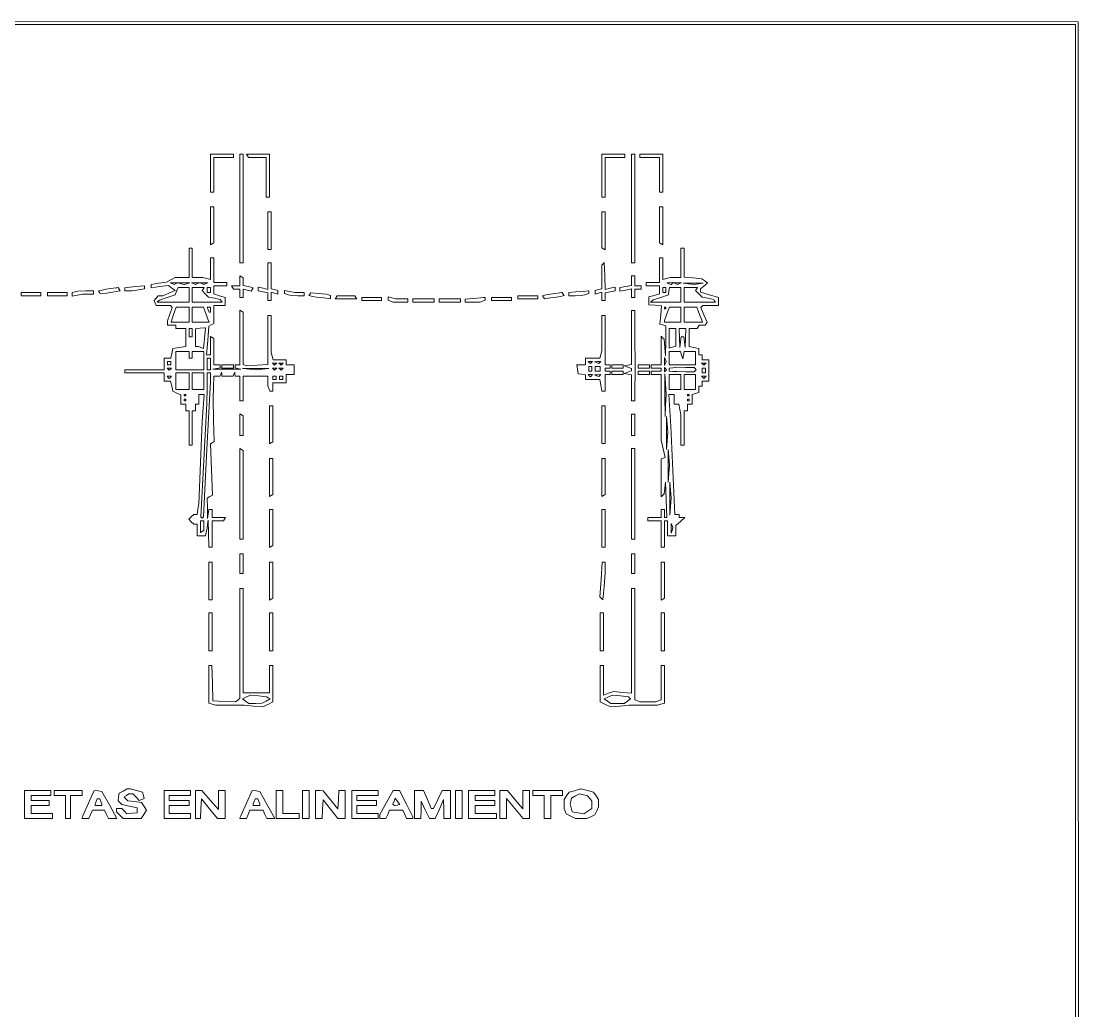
# Paper-space layout 'AN-18-DGE-073-A' of a CAD drawing. Header units: metres, sheet in millimetres. Extents: x 12 to 193, y 4 to 291.
# Drawn here: x 112.1 to 193.4, y 194.2 to 270.4 of the extents above; entities that cross this region are included whole.
import ezdxf

# ---------------------------------------------------------------- set-up
doc = ezdxf.new("R2010")
doc.units = ezdxf.units.M
doc.layers.add('DGE_CONTORNOS', color=7, linetype='Continuous', lineweight=0)
doc.layers.add('DGE_DATOS', color=7, linetype='Continuous', lineweight=0)

# ---------------------------------------------------------------- blocks, each defined once
blk = doc.blocks.new('LP_REF_DGE_MT_073_A')
at = {"layer": 'DGE_CONTORNOS'}
for points in [[(29.138, 147.379), (29.138, 24.382), (111.284, 24.382), (193.43, 24.382), (193.398, 147.347), (193.367, 270.313), (111.252, 270.344), (29.138, 270.376)], [(193.177, 160.659), (193.177, 51.195), (117.924, 51.195), (42.671, 51.195), (42.671, 160.659), (42.671, 270.123), (117.924, 270.123), (193.177, 270.123)], [(126.651, 258.677), (126.651, 257.222), (126.777, 257.222), (126.904, 257.222), (126.904, 258.55), (126.904, 259.878), (127.662, 259.878), (128.421, 259.878), (128.421, 260.005), (128.421, 260.131), (127.536, 260.131), (126.651, 260.131)], [(128.927, 255.958), (128.927, 251.784), (129.054, 251.784), (129.18, 251.784), (129.18, 255.958), (129.18, 260.131), (129.054, 260.131), (128.927, 260.131)], [(129.496, 260.005), (129.574, 259.878), (130.263, 259.878), (130.951, 259.878), (130.951, 258.361), (130.951, 256.843), (131.077, 256.843), (131.204, 256.843), (131.204, 258.487), (131.204, 260.131), (130.311, 260.131), (129.418, 260.131)], [(156.752, 258.487), (156.752, 256.843), (156.878, 256.843), (157.005, 256.843), (157.005, 258.361), (157.005, 259.878), (157.764, 259.878), (158.523, 259.878), (158.523, 260.005), (158.523, 260.131), (157.637, 260.131), (156.752, 260.131)], [(159.028, 255.958), (159.028, 251.784), (159.155, 251.784), (159.281, 251.784), (159.281, 255.958), (159.281, 260.131), (159.155, 260.131), (159.028, 260.131)], [(159.661, 260.005), (159.661, 259.878), (160.42, 259.878), (161.179, 259.878), (161.179, 258.55), (161.179, 257.222), (161.305, 257.222), (161.431, 257.222), (161.431, 258.677), (161.431, 260.131), (160.546, 260.131), (159.661, 260.131)], [(126.651, 254.622), (126.651, 253.16), (126.777, 253.238), (126.904, 253.317), (126.904, 254.7), (126.904, 256.084), (126.777, 256.084), (126.651, 256.084)], [(131.077, 254.25), (131.077, 252.796), (131.204, 252.796), (131.33, 252.796), (131.33, 254.25), (131.33, 255.705), (131.204, 255.705), (131.077, 255.705)], [(156.752, 254.321), (156.752, 252.937), (156.878, 252.859), (157.005, 252.781), (157.005, 254.243), (157.005, 255.705), (156.878, 255.705), (156.752, 255.705)], [(161.179, 254.7), (161.179, 253.317), (161.305, 253.238), (161.431, 253.16), (161.431, 254.622), (161.431, 256.084), (161.305, 256.084), (161.179, 256.084)], [(125.006, 251.784), (125.006, 250.646), (124.469, 250.645), (123.931, 250.644), (123.602, 250.472), (123.273, 250.301), (122.685, 250.212), (122.097, 250.124), (122.097, 249.997), (122.097, 249.869), (122.761, 249.95), (123.425, 250.03), (123.678, 249.84), (123.931, 249.65), (123.461, 249.452), (122.991, 249.255), (122.813, 249.255), (122.634, 249.255), (122.478, 249.066), (122.322, 248.878), (122.396, 248.687), (122.469, 248.496), (123.021, 248.496), (123.573, 248.496), (123.648, 248.421), (123.722, 248.346), (123.542, 247.836), (123.362, 247.326), (123.362, 247.152), (123.362, 246.978), (123.678, 246.978), (123.995, 246.978), (123.995, 246.852), (123.995, 246.725), (124.374, 246.725), (124.753, 246.725), (124.753, 246.041), (124.753, 245.356), (124.262, 245.273), (123.77, 245.19), (123.696, 244.819), (123.621, 244.448), (123.365, 244.448), (123.109, 244.448), (123.109, 244.006), (123.109, 243.563), (121.592, 243.563), (120.074, 243.563), (120.074, 243.437), (120.074, 243.31), (121.592, 243.31), (123.109, 243.31), (123.109, 242.994), (123.109, 242.678), (123.352, 242.678), (123.595, 242.678), (123.68, 242.29), (123.765, 241.903), (124.07, 241.764), (124.374, 241.625), (124.374, 241.266), (124.374, 240.907), (124.564, 240.907), (124.753, 240.907), (124.753, 240.654), (124.753, 240.401), (124.88, 240.401), (125.006, 240.401), (125.006, 239.073), (125.006, 237.745), (125.133, 237.745), (125.259, 237.745), (125.259, 239.073), (125.259, 240.401), (125.386, 240.401), (125.512, 240.401), (125.512, 240.654), (125.512, 240.907), (125.639, 240.907), (125.765, 240.907), (125.765, 241.287), (125.765, 241.666), (125.97, 241.666), (126.175, 241.666), (126.098, 240.623), (126.022, 239.579), (125.887, 236.417), (125.753, 233.255), (125.69, 232.844), (125.627, 232.433), (125.498, 232.433), (125.368, 232.433), (125.178, 232.244), (124.988, 232.054), (125.178, 231.864), (125.368, 231.675), (125.503, 231.675), (125.639, 231.675), (125.639, 231.232), (125.639, 230.789), (125.953, 230.789), (126.266, 230.789), (126.328, 231.074), (126.39, 231.358), (126.44, 231.675), (126.49, 231.991), (126.507, 230.947), (126.524, 229.904), (126.651, 229.904), (126.777, 229.904), (126.777, 230.916), (126.777, 231.927), (127.212, 231.927), (127.647, 231.927), (127.726, 232.054), (127.804, 232.18), (127.29, 232.18), (126.777, 232.18), (126.777, 232.497), (126.777, 232.813), (126.659, 232.813), (126.541, 232.813), (126.488, 232.465), (126.436, 232.117), (126.417, 232.901), (126.398, 233.686), (126.608, 233.803), (126.817, 233.92), (126.74, 235.893), (126.663, 237.865), (126.797, 237.948), (126.931, 238.03), (126.899, 239.69), (126.868, 241.35), (126.886, 242.204), (126.904, 243.057), (127.146, 243.057), (127.388, 243.057), (127.452, 243.215), (127.516, 243.373), (127.526, 243.215), (127.536, 243.057), (127.968, 243.057), (128.4, 243.057), (128.464, 243.215), (128.528, 243.373), (128.538, 243.215), (128.548, 243.057), (128.737, 243.057), (128.927, 243.057), (128.927, 242.109), (128.927, 241.16), (129.054, 241.16), (129.18, 241.16), (129.18, 242.109), (129.18, 243.057), (130.129, 243.057), (131.077, 243.057), (131.077, 242.688), (131.077, 242.319), (131.154, 242.119), (131.231, 241.919), (131.344, 241.919), (131.457, 241.919), (131.457, 242.235), (131.457, 242.551), (131.963, 242.551), (132.468, 242.551), (132.468, 242.868), (132.468, 243.184), (132.785, 243.184), (133.101, 243.184), (133.101, 243.563), (133.101, 243.943), (132.785, 243.943), (132.468, 243.943), (132.468, 244.132), (132.468, 244.322), (131.977, 244.322), (131.486, 244.322), (131.41, 244.607), (131.334, 244.891), (131.332, 246.314), (131.33, 247.737), (131.204, 247.737), (131.077, 247.737), (131.077, 245.85), (131.077, 243.964), (130.253, 243.922), (129.428, 243.879), (129.304, 243.922), (129.18, 243.964), (129.18, 245.969), (129.18, 247.975), (129.054, 248.053), (128.927, 248.131), (128.927, 246.037), (128.927, 243.943), (128.737, 243.943), (128.548, 243.943), (128.548, 243.825), (128.548, 243.708), (128.769, 243.65), (128.99, 243.593), (127.915, 243.595), (126.84, 243.598), (127.125, 243.652), (127.409, 243.707), (127.409, 243.825), (127.409, 243.943), (127.156, 243.943), (126.904, 243.943), (126.904, 244.947), (126.904, 245.951), (126.777, 246.029), (126.651, 246.108), (126.651, 245.405), (126.651, 244.701), (126.507, 244.701), (126.363, 244.701), (126.453, 245.808), (126.542, 246.915), (126.723, 247.016), (126.904, 247.117), (126.904, 247.806), (126.904, 248.496), (127.346, 248.496), (127.789, 248.496), (127.789, 248.802), (127.789, 249.108), (127.346, 249.255), (126.904, 249.401), (126.904, 249.707), (126.904, 250.013), (127.409, 250.013), (127.915, 250.013), (127.915, 250.14), (127.915, 250.266), (127.409, 250.266), (126.904, 250.266), (126.904, 251.215), (126.904, 252.163), (126.777, 252.163), (126.651, 252.163), (126.651, 251.327), (126.651, 250.49), (126.366, 250.566), (126.081, 250.642), (125.67, 250.644), (125.259, 250.646), (125.259, 251.784), (125.259, 252.922), (125.133, 252.922), (125.006, 252.922)], [(162.823, 251.784), (162.823, 250.646), (162.412, 250.644), (162.001, 250.642), (161.716, 250.566), (161.431, 250.49), (161.431, 251.327), (161.431, 252.163), (161.305, 252.163), (161.179, 252.163), (161.179, 251.215), (161.179, 250.266), (160.673, 250.266), (160.167, 250.266), (160.167, 250.14), (160.167, 250.013), (160.673, 250.013), (161.179, 250.013), (161.179, 249.701), (161.179, 249.388), (160.767, 249.282), (160.356, 249.175), (160.356, 248.867), (160.356, 248.559), (160.846, 248.519), (161.335, 248.479), (161.277, 247.775), (161.218, 247.07), (161.451, 247.009), (161.684, 246.948), (161.662, 245.793), (161.639, 244.638), (161.591, 245.271), (161.543, 245.903), (161.424, 246.023), (161.305, 246.143), (161.305, 245.043), (161.305, 243.943), (160.926, 243.943), (160.546, 243.943), (160.546, 243.816), (160.546, 243.69), (160.926, 243.69), (161.305, 243.69), (161.305, 243.563), (161.305, 243.437), (160.926, 243.437), (160.546, 243.437), (160.546, 243.31), (160.546, 243.184), (160.926, 243.184), (161.305, 243.184), (161.305, 240.664), (161.305, 238.144), (161.458, 237.479), (161.612, 236.815), (161.458, 236.764), (161.305, 236.712), (161.305, 235.243), (161.305, 233.774), (161.422, 233.894), (161.54, 234.014), (161.588, 234.457), (161.635, 234.9), (161.691, 233.54), (161.748, 232.18), (161.653, 232.18), (161.558, 232.18), (161.558, 232.497), (161.558, 232.813), (161.431, 232.813), (161.305, 232.813), (161.305, 232.497), (161.305, 232.18), (160.799, 232.18), (160.293, 232.18), (160.293, 232.054), (160.293, 231.927), (160.799, 231.927), (161.305, 231.927), (161.305, 230.916), (161.305, 229.904), (161.431, 229.904), (161.558, 229.904), (161.558, 230.916), (161.558, 231.927), (161.684, 231.927), (161.811, 231.927), (161.811, 231.358), (161.811, 230.789), (162.127, 230.789), (162.443, 230.789), (162.443, 231.186), (162.443, 231.582), (162.791, 231.881), (163.139, 232.18), (162.918, 232.18), (162.696, 232.18), (162.696, 232.307), (162.696, 232.433), (162.53, 232.433), (162.365, 232.433), (162.209, 235.817), (162.054, 239.2), (161.976, 240.433), (161.899, 241.666), (162.108, 241.666), (162.317, 241.666), (162.317, 241.287), (162.317, 240.907), (162.491, 240.907), (162.665, 240.907), (162.744, 240.512), (162.823, 240.117), (162.823, 238.931), (162.823, 237.745), (162.949, 237.745), (163.076, 237.745), (163.076, 239.073), (163.076, 240.401), (163.202, 240.401), (163.329, 240.401), (163.329, 240.654), (163.329, 240.907), (163.518, 240.907), (163.708, 240.907), (163.708, 241.278), (163.708, 241.649), (163.961, 241.729), (164.214, 241.81), (164.214, 242.054), (164.214, 242.298), (164.34, 242.298), (164.467, 242.298), (164.467, 242.488), (164.467, 242.678), (164.72, 242.678), (164.973, 242.678), (164.973, 243.5), (164.973, 244.322), (164.72, 244.322), (164.467, 244.322), (164.467, 244.512), (164.467, 244.701), (164.34, 244.701), (164.214, 244.701), (164.214, 244.944), (164.214, 245.187), (163.835, 245.271), (163.455, 245.354), (163.455, 246.039), (163.455, 246.725), (163.764, 246.725), (164.073, 246.725), (164.151, 246.852), (164.229, 246.978), (164.467, 246.978), (164.705, 246.978), (164.776, 247.093), (164.847, 247.208), (164.603, 247.777), (164.359, 248.346), (164.434, 248.421), (164.509, 248.496), (165.12, 248.496), (165.732, 248.496), (165.732, 248.808), (165.732, 249.121), (165.036, 249.323), (164.34, 249.525), (164.34, 249.654), (164.34, 249.783), (164.606, 249.998), (164.872, 250.214), (164.662, 250.388), (164.452, 250.563), (163.764, 250.62), (163.076, 250.677), (163.076, 251.8), (163.076, 252.922), (162.949, 252.922), (162.823, 252.922)], [(131.077, 250.762), (131.077, 249.74), (130.698, 249.824), (130.318, 249.907), (130.318, 249.767), (130.318, 249.628), (130.698, 249.552), (131.077, 249.476), (131.077, 249.175), (131.077, 248.875), (131.204, 248.875), (131.33, 248.875), (131.33, 249.2), (131.33, 249.525), (131.583, 249.444), (131.836, 249.364), (131.836, 249.511), (131.836, 249.658), (131.583, 249.724), (131.33, 249.79), (131.33, 250.787), (131.33, 251.784), (131.204, 251.784), (131.077, 251.784)], [(156.847, 251.711), (156.752, 251.615), (156.752, 250.703), (156.752, 249.79), (156.499, 249.724), (156.246, 249.658), (156.246, 249.511), (156.246, 249.364), (156.499, 249.444), (156.752, 249.525), (156.752, 249.2), (156.752, 248.875), (156.878, 248.875), (157.005, 248.875), (157.005, 249.175), (157.005, 249.476), (157.384, 249.552), (157.764, 249.628), (157.764, 249.767), (157.764, 249.907), (157.39, 249.825), (157.015, 249.743), (156.978, 250.775), (156.942, 251.806)], [(128.927, 250.4), (128.927, 250.013), (128.604, 250.013), (128.28, 250.013), (128.358, 249.887), (128.436, 249.76), (128.682, 249.76), (128.927, 249.76), (128.927, 249.444), (128.927, 249.128), (129.054, 249.128), (129.18, 249.128), (129.18, 249.447), (129.18, 249.765), (129.483, 249.689), (129.785, 249.613), (129.863, 249.74), (129.941, 249.866), (129.561, 249.95), (129.18, 250.033), (129.18, 250.332), (129.18, 250.631), (129.054, 250.709), (128.927, 250.787)], [(159.028, 250.407), (159.028, 250.042), (158.586, 249.958), (158.143, 249.875), (158.143, 249.741), (158.143, 249.606), (158.586, 249.689), (159.028, 249.772), (159.028, 249.45), (159.028, 249.128), (159.155, 249.128), (159.281, 249.128), (159.281, 249.444), (159.281, 249.76), (159.534, 249.76), (159.787, 249.76), (159.787, 249.887), (159.787, 250.013), (159.534, 250.013), (159.281, 250.013), (159.281, 250.393), (159.281, 250.772), (159.155, 250.772), (159.028, 250.772)], [(118.999, 249.802), (118.619, 249.754), (118.33, 249.69), (118.04, 249.627), (118.111, 249.512), (118.181, 249.398), (118.653, 249.461), (119.125, 249.524), (119.415, 249.583), (119.705, 249.641), (119.629, 249.764), (119.553, 249.887), (119.466, 249.868), (119.378, 249.849)], [(120.485, 249.922), (120.074, 249.871), (120.074, 249.752), (120.074, 249.634), (120.358, 249.635), (120.643, 249.637), (121.117, 249.715), (121.592, 249.794), (121.592, 249.903), (121.592, 250.013), (121.244, 249.993), (120.896, 249.973)], [(125.006, 249.318), (125.006, 248.749), (123.784, 248.749), (122.561, 248.749), (122.647, 248.834), (122.732, 248.92), (123.332, 249.119), (123.931, 249.318), (124.056, 249.602), (124.181, 249.887), (124.594, 249.887), (125.006, 249.887)], [(124.026, 250.183), (123.868, 250.119), (123.71, 250.183), (123.552, 250.246), (123.868, 250.246), (124.184, 250.246)], [(124.848, 250.179), (124.627, 250.121), (124.406, 250.179), (124.184, 250.237), (124.627, 250.237), (125.07, 250.237)], [(125.67, 250.183), (125.512, 250.119), (125.354, 250.183), (125.196, 250.246), (125.512, 250.246), (125.828, 250.246)], [(126.084, 249.765), (126.009, 249.643), (126.259, 249.393), (126.51, 249.142), (126.961, 249.058), (127.412, 248.973), (127.482, 248.861), (127.551, 248.749), (126.405, 248.749), (125.259, 248.749), (125.259, 249.318), (125.259, 249.887), (125.709, 249.887), (126.16, 249.887)], [(126.303, 250.183), (126.145, 250.119), (125.987, 250.183), (125.828, 250.246), (126.145, 250.246), (126.461, 250.246)], [(126.651, 249.697), (126.651, 249.507), (126.524, 249.507), (126.398, 249.507), (126.398, 249.697), (126.398, 249.887), (126.524, 249.887), (126.651, 249.887)], [(162.823, 249.318), (162.823, 248.749), (161.663, 248.749), (160.504, 248.749), (160.597, 248.843), (160.691, 248.938), (161.283, 249.128), (161.874, 249.318), (161.915, 249.602), (161.955, 249.887), (162.389, 249.887), (162.823, 249.887)], [(161.684, 249.697), (161.684, 249.507), (161.558, 249.507), (161.431, 249.507), (161.431, 249.697), (161.431, 249.887), (161.558, 249.887), (161.684, 249.887)], [(162.156, 250.19), (162.08, 250.114), (161.914, 250.18), (161.748, 250.246), (161.99, 250.256), (162.233, 250.266)], [(162.728, 250.183), (162.57, 250.119), (162.412, 250.183), (162.254, 250.246), (162.57, 250.246), (162.886, 250.246)], [(164.185, 250.176), (163.839, 250.123), (163.426, 250.175), (163.012, 250.226), (163.771, 250.227), (164.53, 250.228)], [(164.027, 249.765), (163.952, 249.643), (164.202, 249.393), (164.453, 249.142), (164.904, 249.058), (165.355, 248.973), (165.424, 248.861), (165.494, 248.749), (164.285, 248.749), (163.076, 248.749), (163.076, 249.318), (163.076, 249.887), (163.589, 249.887), (164.102, 249.887)], [(112.106, 249.381), (112.106, 249.255), (112.865, 249.255), (113.624, 249.255), (113.624, 249.381), (113.624, 249.507), (112.865, 249.507), (112.106, 249.507)], [(114.129, 249.381), (114.129, 249.255), (114.888, 249.255), (115.647, 249.255), (115.647, 249.381), (115.647, 249.507), (114.888, 249.507), (114.129, 249.507)], [(116.248, 249.547), (116.027, 249.489), (116.027, 249.356), (116.027, 249.223), (116.422, 249.302), (116.817, 249.381), (117.244, 249.381), (117.671, 249.381), (117.671, 249.507), (117.671, 249.634), (117.07, 249.619), (116.469, 249.605)], [(132.342, 249.538), (132.342, 249.411), (132.627, 249.334), (132.911, 249.258), (133.385, 249.256), (133.86, 249.255), (133.86, 249.381), (133.86, 249.507), (133.496, 249.507), (133.132, 249.507), (132.737, 249.587), (132.342, 249.666)], [(134.295, 249.369), (134.229, 249.262), (134.519, 249.203), (134.808, 249.144), (135.346, 249.085), (135.883, 249.026), (135.883, 249.144), (135.883, 249.262), (135.725, 249.312), (135.567, 249.361), (134.964, 249.419), (134.362, 249.477)], [(136.326, 249.128), (136.248, 249.002), (137.085, 249.002), (137.922, 249.002), (137.844, 249.128), (137.766, 249.255), (137.085, 249.255), (136.404, 249.255)], [(138.286, 249.002), (138.286, 248.875), (139.045, 248.875), (139.804, 248.875), (139.804, 249.002), (139.804, 249.128), (139.045, 249.128), (138.286, 249.128)], [(140.31, 249.03), (140.31, 248.902), (140.51, 248.825), (140.71, 248.749), (141.269, 248.749), (141.828, 248.749), (141.828, 248.875), (141.828, 249.002), (141.353, 249.003), (140.879, 249.005), (140.595, 249.081), (140.31, 249.158)], [(142.207, 248.875), (142.207, 248.749), (143.029, 248.749), (143.851, 248.749), (143.851, 248.875), (143.851, 249.002), (143.029, 249.002), (142.207, 249.002)], [(144.231, 248.875), (144.231, 248.749), (145.053, 248.749), (145.875, 248.749), (145.875, 248.875), (145.875, 249.002), (145.053, 249.002), (144.231, 249.002)], [(146.855, 249.035), (146.254, 248.988), (146.254, 248.868), (146.254, 248.749), (146.813, 248.749), (147.372, 248.749), (147.572, 248.825), (147.772, 248.902), (147.772, 249.015), (147.772, 249.128), (147.614, 249.105), (147.456, 249.082)], [(148.278, 249.002), (148.278, 248.875), (149.037, 248.875), (149.796, 248.875), (149.796, 249.002), (149.796, 249.128), (149.037, 249.128), (148.278, 249.128)], [(150.302, 249.128), (150.302, 249.002), (151.06, 249.002), (151.819, 249.002), (151.819, 249.128), (151.819, 249.255), (151.06, 249.255), (150.302, 249.255)], [(153.147, 249.422), (152.768, 249.375), (152.478, 249.311), (152.188, 249.247), (152.259, 249.133), (152.33, 249.018), (152.802, 249.081), (153.274, 249.144), (153.564, 249.203), (153.853, 249.262), (153.777, 249.385), (153.702, 249.507), (153.614, 249.489), (153.527, 249.47)], [(154.76, 249.541), (154.222, 249.493), (154.222, 249.374), (154.222, 249.255), (154.697, 249.256), (155.171, 249.258), (155.455, 249.334), (155.74, 249.411), (155.74, 249.522), (155.74, 249.634), (155.519, 249.612), (155.297, 249.59)], [(125.006, 247.8), (125.006, 247.231), (124.318, 247.231), (123.631, 247.231), (123.824, 247.8), (124.018, 248.369), (124.512, 248.369), (125.006, 248.369)], [(126.246, 248.021), (126.372, 247.674), (126.461, 247.452), (126.551, 247.231), (125.905, 247.231), (125.259, 247.231), (125.259, 247.8), (125.259, 248.369), (125.69, 248.369), (126.12, 248.369)], [(126.651, 248.179), (126.651, 247.99), (126.601, 247.99), (126.551, 247.99), (126.478, 248.179), (126.406, 248.369), (126.528, 248.369), (126.651, 248.369)], [(159.028, 246.038), (159.028, 243.96), (158.744, 243.904), (158.459, 243.848), (158.744, 243.754), (159.028, 243.66), (159.028, 243.563), (159.028, 243.466), (158.744, 243.372), (158.459, 243.278), (158.744, 243.222), (159.028, 243.166), (159.028, 242.163), (159.028, 241.16), (159.155, 241.16), (159.281, 241.16), (159.299, 242.172), (159.316, 243.184), (159.316, 243.563), (159.316, 243.943), (159.299, 246.029), (159.281, 248.116), (159.155, 248.116), (159.028, 248.116)], [(161.684, 248.306), (161.684, 248.243), (161.621, 248.243), (161.558, 248.243), (161.558, 248.306), (161.558, 248.369), (161.621, 248.369), (161.684, 248.369)], [(162.823, 247.8), (162.823, 247.231), (162.19, 247.231), (161.558, 247.231), (161.558, 247.292), (161.558, 247.352), (161.761, 247.861), (161.965, 248.369), (162.394, 248.369), (162.823, 248.369)], [(164.189, 248.021), (164.315, 247.674), (164.404, 247.452), (164.494, 247.231), (163.785, 247.231), (163.076, 247.231), (163.076, 247.8), (163.076, 248.369), (163.569, 248.369), (164.063, 248.369)], [(156.75, 246.377), (156.748, 245.018), (156.672, 244.733), (156.596, 244.448), (156.042, 244.448), (155.487, 244.448), (155.487, 244.196), (155.487, 243.943), (155.163, 243.943), (154.838, 243.943), (154.878, 243.595), (154.918, 243.247), (155.203, 243.207), (155.487, 243.166), (155.487, 242.985), (155.487, 242.804), (156.042, 242.804), (156.597, 242.804), (156.68, 242.362), (156.763, 241.919), (156.884, 241.919), (157.005, 241.919), (157.005, 242.551), (157.005, 243.184), (157.195, 243.184), (157.384, 243.184), (157.384, 243.31), (157.384, 243.437), (157.195, 243.437), (157.005, 243.437), (157.005, 243.563), (157.005, 243.69), (157.195, 243.69), (157.384, 243.69), (157.384, 243.816), (157.384, 243.943), (157.195, 243.943), (157.005, 243.943), (157.005, 245.84), (157.005, 247.737), (156.878, 247.737), (156.752, 247.737)], [(125.259, 246.409), (125.259, 246.093), (125.133, 246.093), (125.006, 246.093), (125.006, 246.409), (125.006, 246.725), (125.133, 246.725), (125.259, 246.725)], [(126.199, 245.973), (126.11, 245.193), (125.928, 245.264), (125.745, 245.334), (125.628, 245.334), (125.512, 245.334), (125.512, 246.021), (125.512, 246.708), (125.86, 246.751), (126.208, 246.794), (126.247, 246.773), (126.287, 246.752)], [(162.443, 246.044), (162.443, 245.363), (162.19, 245.297), (161.937, 245.231), (161.937, 245.978), (161.937, 246.725), (162.19, 246.725), (162.443, 246.725)], [(163.182, 245.998), (163.162, 245.271), (163.111, 245.682), (163.06, 246.093), (162.949, 246.093), (162.839, 246.093), (162.788, 245.682), (162.737, 245.271), (162.716, 245.998), (162.696, 246.725), (162.949, 246.725), (163.202, 246.725)], [(125.006, 244.701), (125.006, 244.448), (125.133, 244.448), (125.259, 244.448), (125.259, 244.701), (125.259, 244.954), (125.702, 244.954), (126.145, 244.954), (126.145, 244.259), (126.145, 243.563), (125.07, 243.563), (123.995, 243.563), (123.995, 244.259), (123.995, 244.954), (124.5, 244.954), (125.006, 244.954)], [(162.887, 244.67), (162.981, 244.385), (163.037, 244.67), (163.093, 244.954), (163.527, 244.954), (163.961, 244.954), (163.961, 244.448), (163.961, 243.943), (162.949, 243.943), (161.937, 243.943), (161.937, 244.448), (161.937, 244.954), (162.365, 244.954), (162.793, 244.954)], [(123.615, 244.069), (123.615, 243.943), (123.489, 243.943), (123.362, 243.943), (123.362, 244.069), (123.362, 244.196), (123.489, 244.196), (123.615, 244.196)], [(126.651, 244.006), (126.651, 243.563), (126.524, 243.563), (126.398, 243.563), (126.398, 244.006), (126.398, 244.448), (126.524, 244.448), (126.651, 244.448)], [(131.667, 243.985), (131.583, 243.9), (131.499, 243.985), (131.415, 244.069), (131.583, 244.069), (131.752, 244.069)], [(132.173, 243.985), (132.089, 243.9), (132.005, 243.985), (131.92, 244.069), (132.089, 244.069), (132.258, 244.069)], [(155.951, 244.111), (155.867, 244.027), (155.782, 244.111), (155.698, 244.196), (155.867, 244.196), (156.035, 244.196)], [(156.591, 244.119), (156.515, 244.043), (156.349, 244.109), (156.183, 244.176), (156.425, 244.186), (156.668, 244.196)], [(161.642, 244.037), (161.578, 243.879), (161.578, 244.196), (161.578, 244.512), (161.642, 244.354), (161.706, 244.196)], [(164.678, 243.985), (164.593, 243.9), (164.509, 243.985), (164.425, 244.069), (164.593, 244.069), (164.762, 244.069)], [(123.573, 243.605), (123.489, 243.521), (123.404, 243.605), (123.32, 243.69), (123.489, 243.69), (123.657, 243.69)], [(125.006, 242.678), (125.006, 242.045), (124.5, 242.045), (123.995, 242.045), (123.995, 242.678), (123.995, 243.31), (124.5, 243.31), (125.006, 243.31)], [(126.145, 242.678), (126.145, 242.045), (125.702, 242.045), (125.259, 242.045), (125.259, 242.678), (125.259, 243.31), (125.702, 243.31), (126.145, 243.31)], [(126.651, 242.979), (126.651, 242.648), (126.388, 237.446), (126.125, 232.245), (126.071, 232.192), (126.018, 232.138), (125.972, 232.191), (125.926, 232.244), (126.155, 236.607), (126.385, 240.97), (126.391, 242.14), (126.398, 243.31), (126.524, 243.31), (126.651, 243.31)], [(127.536, 243.816), (127.536, 243.69), (127.979, 243.69), (128.421, 243.69), (128.421, 243.816), (128.421, 243.943), (127.979, 243.943), (127.536, 243.943)], [(130.67, 243.598), (130.199, 243.548), (129.658, 243.597), (129.117, 243.645), (130.129, 243.646), (131.14, 243.647)], [(131.667, 243.605), (131.583, 243.521), (131.499, 243.605), (131.415, 243.69), (131.583, 243.69), (131.752, 243.69)], [(132.173, 243.605), (132.089, 243.521), (132.005, 243.605), (131.92, 243.69), (132.089, 243.69), (132.258, 243.69)], [(155.951, 243.099), (155.867, 243.015), (155.782, 243.099), (155.698, 243.184), (155.867, 243.184), (156.035, 243.184)], [(155.993, 243.626), (155.993, 243.437), (155.867, 243.437), (155.74, 243.437), (155.74, 243.626), (155.74, 243.816), (155.867, 243.816), (155.993, 243.816)], [(156.591, 243.107), (156.515, 243.031), (156.349, 243.097), (156.183, 243.164), (156.425, 243.174), (156.668, 243.184)], [(156.625, 243.626), (156.625, 243.437), (156.436, 243.437), (156.246, 243.437), (156.246, 243.626), (156.246, 243.816), (156.436, 243.816), (156.625, 243.816)], [(157.511, 243.816), (157.511, 243.69), (157.953, 243.69), (158.396, 243.69), (158.396, 243.816), (158.396, 243.943), (157.953, 243.943), (157.511, 243.943)], [(157.511, 243.31), (157.511, 243.184), (157.953, 243.184), (158.396, 243.184), (158.396, 243.31), (158.396, 243.437), (157.953, 243.437), (157.511, 243.437)], [(159.534, 243.816), (159.534, 243.69), (159.977, 243.69), (160.42, 243.69), (160.42, 243.816), (160.42, 243.943), (159.977, 243.943), (159.534, 243.943)], [(159.534, 243.31), (159.534, 243.184), (159.977, 243.184), (160.42, 243.184), (160.42, 243.31), (160.42, 243.437), (159.977, 243.437), (159.534, 243.437)], [(161.642, 243.479), (161.558, 243.395), (161.558, 243.563), (161.558, 243.732), (161.642, 243.647), (161.727, 243.563)], [(161.652, 240.818), (161.608, 239.959), (161.607, 241.603), (161.607, 243.247), (161.651, 242.462), (161.696, 241.677)], [(163.924, 243.642), (164.003, 243.563), (163.922, 243.482), (163.841, 243.401), (163.174, 243.408), (162.507, 243.416), (162.222, 243.426), (161.937, 243.437), (161.937, 243.554), (161.937, 243.672), (162.222, 243.712), (162.507, 243.753), (163.176, 243.737), (163.845, 243.721)], [(162.823, 242.615), (162.823, 242.045), (162.38, 242.045), (161.937, 242.045), (161.937, 242.615), (161.937, 243.184), (162.38, 243.184), (162.823, 243.184)], [(163.961, 242.615), (163.961, 242.045), (163.518, 242.045), (163.076, 242.045), (163.076, 242.615), (163.076, 243.184), (163.518, 243.184), (163.961, 243.184)], [(164.72, 243.5), (164.72, 243.31), (164.593, 243.31), (164.467, 243.31), (164.467, 243.5), (164.467, 243.69), (164.593, 243.69), (164.72, 243.69)], [(123.573, 242.973), (123.489, 242.889), (123.404, 242.973), (123.32, 243.057), (123.489, 243.057), (123.657, 243.057)], [(131.71, 242.931), (131.71, 242.804), (131.583, 242.804), (131.457, 242.804), (131.457, 242.931), (131.457, 243.057), (131.583, 243.057), (131.71, 243.057)], [(132.216, 242.931), (132.216, 242.804), (132.089, 242.804), (131.963, 242.804), (131.963, 242.931), (131.963, 243.057), (132.089, 243.057), (132.216, 243.057)], [(164.678, 242.973), (164.593, 242.889), (164.509, 242.973), (164.425, 243.057), (164.593, 243.057), (164.762, 243.057)], [(124.753, 241.603), (124.753, 241.54), (124.69, 241.54), (124.627, 241.54), (124.627, 241.603), (124.627, 241.666), (124.69, 241.666), (124.753, 241.666)], [(163.455, 241.603), (163.455, 241.54), (163.392, 241.54), (163.329, 241.54), (163.329, 241.603), (163.329, 241.666), (163.392, 241.666), (163.455, 241.666)], [(124.753, 241.223), (124.753, 241.16), (124.69, 241.16), (124.627, 241.16), (124.627, 241.223), (124.627, 241.287), (124.69, 241.287), (124.753, 241.287)], [(131.204, 239.319), (131.204, 237.857), (131.33, 237.935), (131.457, 238.013), (131.457, 239.397), (131.457, 240.781), (131.33, 240.781), (131.204, 240.781)], [(156.752, 239.326), (156.752, 237.872), (156.878, 237.872), (157.005, 237.872), (157.005, 239.326), (157.005, 240.781), (156.878, 240.781), (156.752, 240.781)], [(163.455, 241.223), (163.455, 241.16), (163.392, 241.16), (163.329, 241.16), (163.329, 241.223), (163.329, 241.287), (163.392, 241.287), (163.455, 241.287)], [(128.927, 239.334), (128.927, 238.504), (129.054, 238.504), (129.18, 238.504), (129.18, 239.256), (129.18, 240.007), (129.054, 240.085), (128.927, 240.163)], [(159.028, 239.326), (159.028, 238.504), (159.155, 238.504), (159.281, 238.504), (159.281, 239.326), (159.281, 240.148), (159.155, 240.148), (159.028, 240.148)], [(161.778, 238.097), (161.731, 237.429), (161.731, 238.694), (161.73, 239.959), (161.777, 239.362), (161.824, 238.766)], [(128.927, 234.022), (128.927, 230.536), (129.054, 230.536), (129.18, 230.536), (129.18, 233.944), (129.18, 237.351), (129.054, 237.429), (128.927, 237.507)], [(159.028, 234.014), (159.028, 230.536), (159.155, 230.536), (159.281, 230.536), (159.281, 234.014), (159.281, 237.492), (159.155, 237.492), (159.028, 237.492)], [(131.204, 235.272), (131.204, 233.81), (131.33, 233.888), (131.457, 233.966), (131.457, 235.35), (131.457, 236.734), (131.33, 236.734), (131.204, 236.734)], [(156.752, 235.272), (156.752, 233.81), (156.878, 233.888), (157.005, 233.966), (157.005, 235.35), (157.005, 236.734), (156.878, 236.734), (156.752, 236.734)], [(161.904, 235.568), (161.858, 234.9), (161.857, 236.164), (161.857, 237.429), (161.904, 236.833), (161.951, 236.236)], [(162.031, 233.038), (161.984, 232.37), (161.984, 233.635), (161.983, 234.9), (162.03, 234.303), (162.077, 233.707)], [(131.204, 231.351), (131.204, 229.889), (131.33, 229.967), (131.457, 230.045), (131.457, 231.429), (131.457, 232.813), (131.33, 232.813), (131.204, 232.813)], [(156.752, 231.358), (156.752, 229.904), (156.878, 229.904), (157.005, 229.904), (157.005, 231.358), (157.005, 232.813), (156.878, 232.813), (156.752, 232.813)], [(126.145, 231.556), (126.145, 231.184), (126.018, 231.105), (125.892, 231.027), (125.892, 231.477), (125.892, 231.927), (126.018, 231.927), (126.145, 231.927)], [(162.152, 231.203), (162.093, 230.979), (162.089, 231.358), (162.084, 231.738), (162.147, 231.582), (162.21, 231.426)], [(128.927, 228.639), (128.927, 227.88), (129.054, 227.88), (129.18, 227.88), (129.18, 228.639), (129.18, 229.398), (129.054, 229.398), (128.927, 229.398)], [(159.028, 228.639), (159.028, 227.88), (159.155, 227.88), (159.281, 227.88), (159.281, 228.639), (159.281, 229.398), (159.155, 229.398), (159.028, 229.398)], [(126.524, 227.311), (126.524, 225.857), (126.651, 225.857), (126.777, 225.857), (126.777, 227.311), (126.777, 228.766), (126.651, 228.766), (126.524, 228.766)], [(131.204, 227.304), (131.204, 225.842), (131.33, 225.92), (131.457, 225.998), (131.457, 227.382), (131.457, 228.766), (131.33, 228.766), (131.204, 228.766)], [(156.691, 227.425), (156.599, 226.085), (156.72, 225.965), (156.84, 225.845), (156.922, 226.894), (157.003, 227.944), (157.004, 228.355), (157.005, 228.766), (156.893, 228.766), (156.782, 228.766)], [(161.305, 227.304), (161.305, 225.842), (161.431, 225.92), (161.558, 225.998), (161.558, 227.382), (161.558, 228.766), (161.431, 228.766), (161.305, 228.766)], [(128.927, 222.521), (128.927, 218.299), (128.749, 218.151), (128.57, 218.003), (127.705, 218.041), (126.84, 218.078), (126.804, 219.438), (126.769, 220.798), (126.646, 220.798), (126.524, 220.798), (126.524, 219.352), (126.524, 217.906), (126.781, 217.824), (127.038, 217.743), (128.141, 217.751), (129.243, 217.76), (129.956, 217.687), (130.668, 217.614), (131.063, 217.818), (131.457, 218.022), (131.457, 219.41), (131.457, 220.798), (131.33, 220.798), (131.204, 220.798), (131.204, 219.751), (131.204, 218.704), (130.192, 218.707), (129.18, 218.711), (129.18, 222.726), (129.18, 226.742), (129.054, 226.742), (128.927, 226.742)], [(159.028, 222.704), (159.028, 218.666), (158.345, 218.736), (157.661, 218.807), (157.27, 218.671), (156.878, 218.534), (156.878, 219.666), (156.878, 220.798), (156.752, 220.798), (156.625, 220.798), (156.625, 219.41), (156.625, 218.022), (157.02, 217.818), (157.414, 217.614), (158.126, 217.69), (158.839, 217.766), (159.94, 217.754), (161.041, 217.742), (161.299, 217.824), (161.558, 217.906), (161.558, 219.352), (161.558, 220.798), (161.431, 220.798), (161.305, 220.798), (161.305, 219.483), (161.305, 218.169), (161.105, 218.092), (160.905, 218.015), (160.293, 218.015), (159.682, 218.015), (159.481, 218.092), (159.281, 218.169), (159.281, 222.455), (159.281, 226.742), (159.155, 226.742), (159.028, 226.742)], [(126.524, 223.39), (126.524, 221.936), (126.651, 221.936), (126.777, 221.936), (126.777, 223.39), (126.777, 224.845), (126.651, 224.845), (126.524, 224.845)], [(131.204, 223.39), (131.204, 221.936), (131.33, 221.936), (131.457, 221.936), (131.457, 223.39), (131.457, 224.845), (131.33, 224.845), (131.204, 224.845)], [(156.625, 223.39), (156.625, 221.936), (156.752, 221.936), (156.878, 221.936), (156.878, 223.39), (156.878, 224.845), (156.752, 224.845), (156.625, 224.845)], [(161.305, 223.39), (161.305, 221.936), (161.431, 221.936), (161.558, 221.936), (161.558, 223.39), (161.558, 224.845), (161.431, 224.845), (161.305, 224.845)], [(131.097, 218.319), (131.238, 218.232), (130.936, 218.065), (130.635, 217.898), (130.121, 217.893), (129.608, 217.889), (129.362, 218.07), (129.117, 218.251), (129.433, 218.385), (129.749, 218.52), (130.353, 218.463), (130.957, 218.406)], [(158.887, 218.325), (158.965, 218.248), (158.72, 218.068), (158.474, 217.889), (157.953, 217.889), (157.433, 217.889), (157.187, 218.07), (156.942, 218.251), (157.258, 218.385), (157.574, 218.52), (158.192, 218.461), (158.81, 218.403)], [(112.359, 210.111), (112.359, 209.036), (113.434, 209.036), (114.509, 209.036), (114.509, 209.225), (114.509, 209.415), (113.687, 209.415), (112.865, 209.415), (112.865, 209.731), (112.865, 210.047), (113.56, 210.047), (114.256, 210.047), (114.256, 210.237), (114.256, 210.427), (113.56, 210.427), (112.865, 210.427), (112.865, 210.616), (112.865, 210.806), (113.624, 210.806), (114.382, 210.806), (114.382, 210.996), (114.382, 211.186), (113.371, 211.186), (112.359, 211.186)], [(114.635, 210.996), (114.635, 210.806), (115.078, 210.806), (115.521, 210.806), (115.521, 209.921), (115.521, 209.036), (115.71, 209.036), (115.9, 209.036), (115.9, 209.921), (115.9, 210.806), (116.343, 210.806), (116.785, 210.806), (116.785, 210.996), (116.785, 211.186), (115.71, 211.186), (114.635, 211.186)], [(117.285, 210.219), (116.849, 209.241), (116.807, 209.138), (116.764, 209.036), (117.031, 209.036), (117.297, 209.036), (117.441, 209.352), (117.585, 209.668), (118.05, 209.668), (118.516, 209.668), (118.66, 209.352), (118.804, 209.036), (119.13, 209.036), (119.456, 209.036), (118.886, 210.079), (118.316, 211.122), (118.019, 211.16), (117.722, 211.197)], [(119.947, 211.149), (119.631, 210.99), (119.589, 210.694), (119.547, 210.398), (119.69, 210.254), (119.833, 210.111), (120.427, 209.983), (121.022, 209.856), (121.022, 209.667), (121.022, 209.478), (120.627, 209.44), (120.232, 209.401), (120.035, 209.598), (119.839, 209.794), (119.64, 209.794), (119.441, 209.794), (119.441, 209.668), (119.441, 209.541), (119.694, 209.288), (119.947, 209.036), (120.64, 209.036), (121.333, 209.036), (121.54, 209.352), (121.747, 209.668), (121.552, 209.966), (121.356, 210.265), (120.826, 210.336), (120.296, 210.407), (120.154, 210.549), (120.013, 210.69), (120.201, 210.81), (120.39, 210.929), (120.543, 210.931), (120.696, 210.933), (120.935, 210.676), (121.174, 210.42), (121.369, 210.495), (121.564, 210.57), (121.5, 210.812), (121.437, 211.055), (120.977, 211.183), (120.517, 211.311), (120.39, 211.31), (120.264, 211.308)], [(123.109, 210.111), (123.109, 209.036), (124.121, 209.036), (125.133, 209.036), (125.133, 209.225), (125.133, 209.415), (124.311, 209.415), (123.489, 209.415), (123.489, 209.731), (123.489, 210.047), (124.248, 210.047), (125.006, 210.047), (125.006, 210.237), (125.006, 210.427), (124.248, 210.427), (123.489, 210.427), (123.489, 210.616), (123.489, 210.806), (124.311, 210.806), (125.133, 210.806), (125.133, 210.996), (125.133, 211.186), (124.121, 211.186), (123.109, 211.186)], [(125.512, 210.111), (125.512, 209.036), (125.696, 209.036), (125.88, 209.036), (125.917, 209.792), (125.955, 210.549), (126.579, 209.792), (127.204, 209.036), (127.496, 209.036), (127.789, 209.036), (127.789, 210.111), (127.789, 211.186), (127.536, 211.186), (127.283, 211.186), (127.281, 210.458), (127.279, 209.731), (126.638, 210.458), (125.997, 211.186), (125.755, 211.186), (125.512, 211.186)], [(129.427, 210.219), (128.99, 209.241), (128.948, 209.138), (128.906, 209.036), (129.173, 209.036), (129.439, 209.036), (129.56, 209.352), (129.68, 209.668), (130.191, 209.668), (130.703, 209.668), (130.847, 209.352), (130.991, 209.036), (131.295, 209.036), (131.598, 209.036), (131.028, 210.079), (130.458, 211.122), (130.161, 211.16), (129.863, 211.197)], [(131.71, 210.111), (131.71, 209.036), (132.595, 209.036), (133.48, 209.036), (133.48, 209.225), (133.48, 209.415), (132.848, 209.415), (132.216, 209.415), (132.216, 210.3), (132.216, 211.186), (131.963, 211.186), (131.71, 211.186)], [(133.733, 210.111), (133.733, 209.036), (133.986, 209.036), (134.239, 209.036), (134.239, 210.111), (134.239, 211.186), (133.986, 211.186), (133.733, 211.186)], [(134.745, 210.111), (134.745, 209.036), (134.992, 209.036), (135.238, 209.036), (135.276, 209.754), (135.314, 210.472), (135.883, 209.76), (136.452, 209.047), (136.737, 209.042), (137.022, 209.036), (137.022, 210.111), (137.022, 211.186), (136.775, 211.186), (136.528, 211.186), (136.49, 210.482), (136.452, 209.779), (135.883, 210.476), (135.314, 211.173), (135.03, 211.179), (134.745, 211.186)], [(137.528, 210.111), (137.528, 209.036), (138.539, 209.036), (139.551, 209.036), (139.551, 209.225), (139.551, 209.415), (138.729, 209.415), (137.907, 209.415), (137.907, 209.731), (137.907, 210.047), (138.666, 210.047), (139.425, 210.047), (139.425, 210.237), (139.425, 210.427), (138.666, 210.427), (137.907, 210.427), (137.907, 210.616), (137.907, 210.806), (138.729, 210.806), (139.551, 210.806), (139.551, 210.996), (139.551, 211.186), (138.539, 211.186), (137.528, 211.186)], [(140.189, 210.269), (139.681, 209.352), (139.679, 209.194), (139.678, 209.036), (139.91, 209.036), (140.143, 209.036), (140.287, 209.352), (140.431, 209.668), (140.942, 209.668), (141.454, 209.668), (141.598, 209.352), (141.742, 209.036), (141.974, 209.036), (142.207, 209.036), (142.207, 209.102), (142.207, 209.168), (141.7, 210.177), (141.193, 211.186), (140.945, 211.186), (140.698, 211.186)], [(142.334, 210.111), (142.334, 209.036), (142.587, 209.036), (142.84, 209.036), (142.85, 209.7), (142.861, 210.364), (143.175, 209.7), (143.489, 209.036), (143.714, 209.036), (143.939, 209.036), (144.263, 209.763), (144.587, 210.49), (144.599, 209.763), (144.61, 209.036), (144.863, 209.036), (145.116, 209.036), (145.116, 210.111), (145.116, 211.186), (144.799, 211.186), (144.481, 211.186), (144.14, 210.49), (143.799, 209.794), (143.711, 209.794), (143.623, 209.794), (143.334, 210.49), (143.046, 211.186), (142.69, 211.186), (142.334, 211.186)], [(145.496, 210.111), (145.496, 209.036), (145.748, 209.036), (146.001, 209.036), (146.001, 210.111), (146.001, 211.186), (145.748, 211.186), (145.496, 211.186)], [(146.507, 210.111), (146.507, 209.036), (147.582, 209.036), (148.657, 209.036), (148.657, 209.225), (148.657, 209.415), (147.835, 209.415), (147.013, 209.415), (147.013, 209.731), (147.013, 210.047), (147.772, 210.047), (148.531, 210.047), (148.531, 210.237), (148.531, 210.427), (147.772, 210.427), (147.013, 210.427), (147.013, 210.616), (147.013, 210.806), (147.772, 210.806), (148.531, 210.806), (148.531, 210.996), (148.531, 211.186), (147.519, 211.186), (146.507, 211.186)], [(148.91, 210.111), (148.91, 209.036), (149.163, 209.036), (149.416, 209.036), (149.416, 209.805), (149.416, 210.575), (150.06, 209.805), (150.703, 209.036), (150.945, 209.036), (151.187, 209.036), (151.187, 210.111), (151.187, 211.186), (150.934, 211.186), (150.681, 211.186), (150.681, 210.476), (150.681, 209.767), (150.085, 210.476), (149.488, 211.186), (149.199, 211.186), (148.91, 211.186)], [(151.44, 210.996), (151.44, 210.806), (151.883, 210.806), (152.325, 210.806), (152.325, 209.921), (152.325, 209.036), (152.578, 209.036), (152.831, 209.036), (152.831, 209.921), (152.831, 210.806), (153.274, 210.806), (153.716, 210.806), (153.716, 210.996), (153.716, 211.186), (152.578, 211.186), (151.44, 211.186)], [(154.639, 211.172), (154.234, 211.055), (154.038, 210.776), (153.843, 210.497), (153.843, 210.156), (153.843, 209.815), (153.921, 209.61), (154, 209.406), (154.358, 209.221), (154.716, 209.036), (155.159, 209.036), (155.602, 209.036), (155.91, 209.176), (156.218, 209.316), (156.359, 209.625), (156.499, 209.933), (156.499, 210.215), (156.499, 210.497), (156.305, 210.773), (156.112, 211.049), (155.641, 211.18), (155.171, 211.311), (155.108, 211.3), (155.044, 211.289)], [(155.823, 210.576), (155.985, 210.364), (155.989, 210.082), (155.993, 209.8), (155.677, 209.593), (155.362, 209.387), (154.92, 209.47), (154.477, 209.553), (154.402, 209.853), (154.326, 210.154), (154.37, 210.382), (154.414, 210.61), (154.729, 210.773), (155.044, 210.935), (155.353, 210.862), (155.661, 210.789)], [(118.226, 210.353), (118.303, 210.153), (118.303, 210.1), (118.303, 210.047), (118.05, 210.047), (117.797, 210.047), (117.797, 210.1), (117.797, 210.153), (117.874, 210.353), (117.951, 210.553), (118.05, 210.553), (118.15, 210.553)], [(130.368, 210.353), (130.445, 210.153), (130.445, 210.1), (130.445, 210.047), (130.192, 210.047), (129.939, 210.047), (129.939, 210.1), (129.939, 210.153), (130.016, 210.353), (130.093, 210.553), (130.192, 210.553), (130.291, 210.553)], [(141.002, 210.068), (140.796, 210.025), (140.74, 210.081), (140.683, 210.138), (140.77, 210.363), (140.857, 210.589), (141.032, 210.35), (141.208, 210.111)]]:
    blk.add_lwpolyline(points, close=True, dxfattribs=at)

psp = doc.layouts.new('AN-18-DGE-073-A')

# ---------------------------------------------------------------- block references
at = {"layer": 'DGE_DATOS'}
psp.add_blockref('LP_REF_DGE_MT_073_A', (0, 0), dxfattribs=at)

doc.saveas('drawing.dxf')
